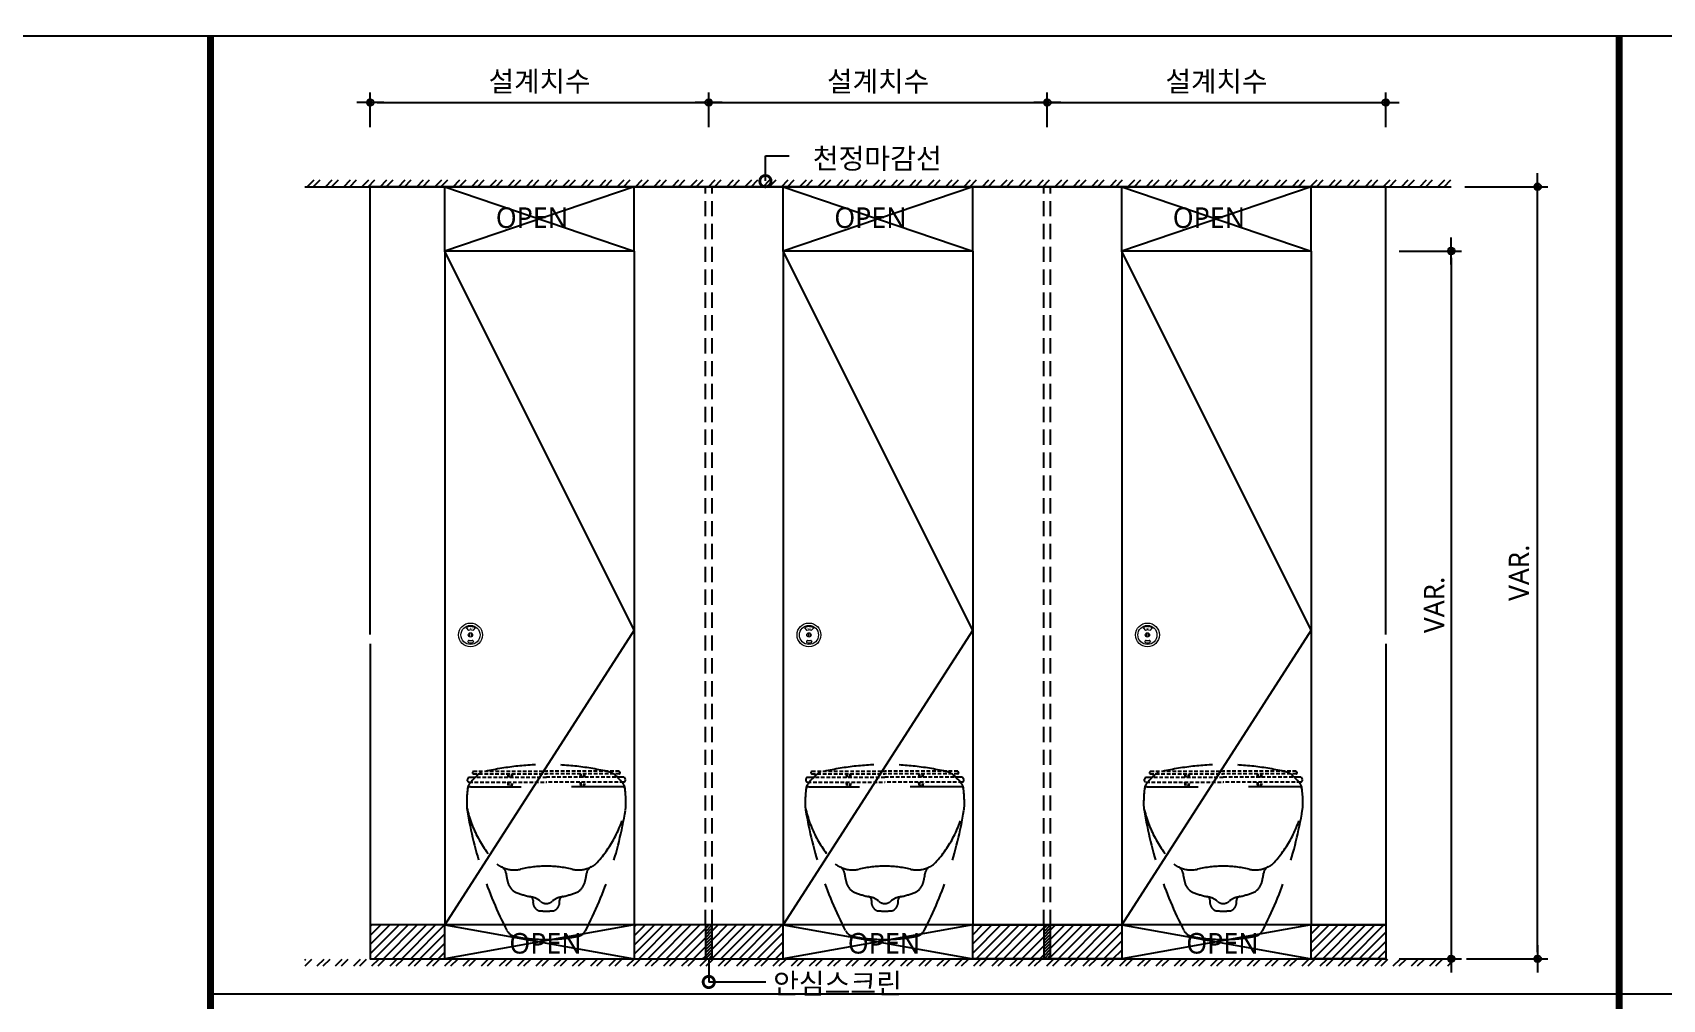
# Model space of a CAD drawing. Extents: x -256 to 8104, y -176 to 5714.
# Drawn here: x 2221 to 4629, y 4116 to 5543 of the extents above; entities that cross this region are included whole.
import ezdxf
from ezdxf.enums import TextEntityAlignment as Align

# ---------------------------------------------------------------- set-up
doc = ezdxf.new("R2010")
doc.units = 0
doc.header["$LTSCALE"] = 30
doc.linetypes.add('HIDDEN', pattern=[0.375, 0.25, -0.125])
doc.layers.get('0').update_dxf_attribs({"linetype": 'CONTINUOUS'})
doc.layers.get('DEFPOINTS').update_dxf_attribs({"linetype": 'CONTINUOUS'})
for name, color, linetype in [('DIM', 7, 'CONTINUOUS'), ('HAT', 8, 'CONTINUOUS'), ('HID', 9, 'HIDDEN'), ('문자', 3, 'CONTINUOUS'), ('부자재', 4, 'CONTINUOUS'), ('잠금쇠(회전형)', 4, 'CONTINUOUS'), ('치수', 1, 'CONTINUOUS'), ('판넬', 2, 'CONTINUOUS'), ('해치', 8, 'CONTINUOUS')]:
    doc.layers.add(name, color=color, linetype=linetype)
doc.styles.add('HDW', font='gulim.ttc')
doc.styles.add('돋움', font='malgun.ttf')
doc.dimstyles.new('10', dxfattribs={"dimscale": 10, "dimtxt": 3, "dimasz": 1, "dimexe": 1.5, "dimexo": 2, "dimgap": 1, "dimtad": 1, "dimdec": 0, "dimlunit": 6, "dimtxsty": '돋움', "dimblk": 'DIMDOT', "dimcen": -1, "dimdle": 1.5, "dimclrt": 3, "dimazin": 3, "dimtfac": 1, "dimtdec": 0, "dimtix": 1, "dimtmove": 2, "dimatfit": 3, "dimldrblk": 'DIMDOT', "dimarcsym": 0})

# ---------------------------------------------------------------- blocks, each defined once
blk = doc.blocks.new('DIMDOT')
at = {"linetype": 'Continuous'}
blk.add_line((-2, 0), (2, 0), dxfattribs=at)
for radius in [0.5, 0.25]:
    blk.add_circle((0, 0), radius, dxfattribs=at)
blk = doc.blocks.new('*D395')
at = {"layer": 'DEFPOINTS', "color": 0}
for p in [(147946.5, 10876.5), (147446.5, 10820.2), (147946.5, 10820.2)]:
    blk.add_point(p, dxfattribs=at)
at = {"layer": 'DIM', "color": 0, "lineweight": -2, "ltscale": 10}
for p, q in [((147446.5, 10840.2), (147446.5, 10891.5)), ((147946.5, 10840.2), (147946.5, 10891.5)), ((147456.5, 10876.5), (147936.5, 10876.5))]:
    blk.add_line(p, q, dxfattribs=at)
at = {"layer": 'DIM', "color": 0, "lineweight": -2, "xscale": 10, "yscale": 10, "zscale": 10, "rotation": 180}
blk.add_blockref('DIMDOT', (147446.5, 10876.5), dxfattribs=at)
at = {"layer": 'DIM', "color": 0, "lineweight": -2, "xscale": 10, "yscale": 10, "zscale": 10}
blk.add_blockref('DIMDOT', (147946.5, 10876.5), dxfattribs=at)
at = {"layer": 'DIM', "color": 3, "insert": (147696.5, 10906.1), "char_height": 30, "attachment_point": 5, "style": '돋움'}
blk.add_mtext('설계치수', dxfattribs=at)
blk = doc.blocks.new('*D396')
at = {"layer": 'DEFPOINTS', "color": 0}
for p in [(148446.5, 10876.5), (147946.5, 10820.2), (148446.5, 10820.2)]:
    blk.add_point(p, dxfattribs=at)
at = {"layer": 'DIM', "color": 0, "lineweight": -2, "ltscale": 10}
for p, q in [((147946.5, 10840.2), (147946.5, 10891.5)), ((148446.5, 10840.2), (148446.5, 10891.5)), ((147956.5, 10876.5), (148436.5, 10876.5))]:
    blk.add_line(p, q, dxfattribs=at)
at = {"layer": 'DIM', "color": 0, "lineweight": -2, "xscale": 10, "yscale": 10, "zscale": 10, "rotation": 180}
blk.add_blockref('DIMDOT', (147946.5, 10876.5), dxfattribs=at)
at = {"layer": 'DIM', "color": 0, "lineweight": -2, "xscale": 10, "yscale": 10, "zscale": 10}
blk.add_blockref('DIMDOT', (148446.5, 10876.5), dxfattribs=at)
at = {"layer": 'DIM', "color": 3, "insert": (148196.5, 10906.1), "char_height": 30, "attachment_point": 5, "style": '돋움'}
blk.add_mtext('설계치수', dxfattribs=at)
blk = doc.blocks.new('*D397')
at = {"layer": 'DEFPOINTS', "color": 0}
for p in [(148946.5, 10876.5), (148446.5, 10820.2), (148946.5, 10820.2)]:
    blk.add_point(p, dxfattribs=at)
at = {"layer": 'DIM', "color": 0, "lineweight": -2, "ltscale": 10}
for p, q in [((148446.5, 10840.2), (148446.5, 10891.5)), ((148946.5, 10840.2), (148946.5, 10891.5)), ((148456.5, 10876.5), (148936.5, 10876.5))]:
    blk.add_line(p, q, dxfattribs=at)
at = {"layer": 'DIM', "color": 0, "lineweight": -2, "xscale": 10, "yscale": 10, "zscale": 10, "rotation": 180}
blk.add_blockref('DIMDOT', (148446.5, 10876.5), dxfattribs=at)
at = {"layer": 'DIM', "color": 0, "lineweight": -2, "xscale": 10, "yscale": 10, "zscale": 10}
blk.add_blockref('DIMDOT', (148946.5, 10876.5), dxfattribs=at)
at = {"layer": 'DIM', "color": 3, "insert": (148696.5, 10906.1), "char_height": 30, "attachment_point": 5, "style": '돋움'}
blk.add_mtext('설계치수', dxfattribs=at)
blk = doc.blocks.new('*D398')
at = {"layer": 'DEFPOINTS', "color": 0}
for p in [(148946.5, 10657.2), (148946.5, 9612.3), (149043.4, 9612.3)]:
    blk.add_point(p, dxfattribs=at)
at = {"layer": 'DIM', "color": 0, "lineweight": -2, "ltscale": 10}
for p, q in [((148966.5, 10657.2), (149058.4, 10657.2)), ((149043.4, 10647.2), (149043.4, 9622.3)), ((148966.5, 9612.3), (149058.4, 9612.3))]:
    blk.add_line(p, q, dxfattribs=at)
at = {"layer": 'DIM', "color": 0, "lineweight": -2, "xscale": 10, "yscale": 10, "zscale": 10}
for p, rotation in [((149043.4, 10657.2), 90), ((149043.4, 9612.3), 270)]:
    blk.add_blockref('DIMDOT', p, dxfattribs=dict(at, rotation=rotation))
at = {"layer": 'DIM', "color": 3, "insert": (149018.2, 10134.7), "char_height": 30, "attachment_point": 5, "rotation": 90, "style": '돋움'}
blk.add_mtext('VAR.', dxfattribs=at)
blk = doc.blocks.new('A$C460A2A32')
at = {"color": 0}
for p, q in [((2.8, 20), (0.5, 16)), ((2.8, 20), (8.6, 20)), ((3.9, 10), (162.3, 10)), ((8.6, 20), (162.3, 20)), ((12.8, 32), (11.2, 30.4)), ((12.6, 27), (162.3, 27)), ((12.8, 32), (162.3, 32)), ((311.8, 32), (162.3, 32)), ((312, 27), (162.3, 27)), ((316, 20), (162.3, 20)), ((320.7, 10), (162.3, 10)), ((311.8, 32), (313.4, 30.4)), ((321.8, 20), (316, 20)), ((321.8, 20), (324.1, 16))]:
    blk.add_line(p, q, dxfattribs=at)
for centre, radius, start, end in [((3.9, 14), 4, 150.0107, 270), ((12.6, 29), 2, 135, 270), ((108.9, 28.2), 26, 182.6717, 198.4118), ((108.9, 10), 26, 180, 202.6199), ((107.4, 28.2), 23, 183.0205, 200.9186), ((107.4, 10), 23, 180, 205.7715), ((68.6, 10), 23, 334.2285, 0), ((68.6, 28.2), 23, 339.0814, 356.9795), ((67.1, 10), 26, 337.3801, 0), ((67.1, 28.2), 26, 341.5882, 357.3283), ((257.5, 28.2), 26, 182.6717, 198.4118), ((257.5, 10), 26, 180, 202.6199), ((256, 28.2), 23, 183.0205, 200.9186), ((256, 10), 23, 180, 205.7715), ((217.2, 10), 23, 334.2285, 0), ((217.2, 28.2), 23, 339.0814, 356.9795), ((215.7, 10), 26, 337.3801, 0), ((215.7, 28.2), 26, 341.5882, 357.3283), ((312, 29), 2, 270, 45), ((320.7, 14), 4, 270, 29.9893)]:
    blk.add_arc(centre, radius, start, end, dxfattribs=at)
blk = doc.blocks.new('_DOTSMALL')
at = {"color": 0, "linetype": 'ByBlock', "const_width": 0.5}
blk.add_lwpolyline([(-0.0625, 0, 1), (0.0625, 0, 1)], format="xyb", close=True, dxfattribs=at)
blk = doc.blocks.new('A$C63EC304E')
at = {"layer": '치수', "color": 1, "xscale": 2.5, "yscale": 2.5, "zscale": 2.5, "rotation": 234.3098741996962}
blk.add_blockref('_DOTSMALL', (0.31, 0.31), dxfattribs=at)
blk = doc.blocks.new('A$C2BC9653E')
at = {"layer": '치수', "xscale": 0.3333333333333333, "yscale": 0.3333333333333333, "zscale": 0.3333333333333333}
blk.add_blockref('A$C63EC304E', (0, 0), dxfattribs=at)
blk = doc.blocks.new('A$C7FC71301')
at = {"layer": '치수', "rotation": 180}
blk.add_blockref('A$C2BC9653E', (0.208, 0.208), dxfattribs=at)
blk = doc.blocks.new('A$C4A20372B')
at = {"layer": '치수'}
blk.add_blockref('A$C7FC71301', (0, 0), dxfattribs=at)
blk = doc.blocks.new('A$C566469F5')
at = {"layer": '치수'}
blk.add_blockref('A$C4A20372B', (0, 0), dxfattribs=at)
blk = doc.blocks.new('A$C7E317CD4')
at = {"layer": '해치', "xscale": 2, "yscale": 2, "zscale": 2}
blk.add_blockref('A$C566469F5', (0, 0), dxfattribs=at)
blk = doc.blocks.new('A$C601D7F27')
at = {"layer": '치수'}
blk.add_blockref('A$C7E317CD4', (0, 0), dxfattribs=at)
blk = doc.blocks.new('A$C38802C08')
at = {"layer": '치수'}
blk.add_blockref('A$C601D7F27', (0, 0), dxfattribs=at)
blk = doc.blocks.new('*D415')
at = {"layer": 'DEFPOINTS', "color": 0}
for p in [(149043.4, 10752.1), (149170.8, 10752.1), (149045.9, 9612.3)]:
    blk.add_point(p, dxfattribs=at)
at = {"layer": 'DIM', "color": 0, "lineweight": -2, "ltscale": 10}
for p, q in [((149063.4, 10752.1), (149185.8, 10752.1)), ((149170.8, 9622.3), (149170.8, 10742.1)), ((149065.9, 9612.3), (149185.8, 9612.3))]:
    blk.add_line(p, q, dxfattribs=at)
at = {"layer": 'DIM', "color": 0, "lineweight": -2, "xscale": 10, "yscale": 10, "zscale": 10}
for p, rotation in [((149170.8, 10752.1), 90), ((149170.8, 9612.3), 270)]:
    blk.add_blockref('DIMDOT', p, dxfattribs=dict(at, rotation=rotation))
at = {"layer": 'DIM', "color": 3, "insert": (149143.5, 10182.2), "char_height": 30, "attachment_point": 5, "rotation": 90, "style": '돋움'}
blk.add_mtext('VAR.', dxfattribs=at)
blk = doc.blocks.new('EDGE_15', base_point=(144726.3, 5436.3))
h = blk.add_hatch()
h.set_pattern_fill('ANSI31', color=3, scale=3, angle=180)
h.set_pattern_definition([(225, (144764.804, 5260.556), (6.735192, -6.735192), [])])
h.paths.add_polyline_path([(147556.5, 9662.3), (147446.5, 9662.3), (147446.5, 9612.3), (147556.5, 9612.3)])
h.paths.add_polyline_path([(147941.5, 9662.3), (147836.5, 9662.3), (147836.5, 9612.3), (147941.5, 9612.3)])
h.paths.add_polyline_path([(148056.5, 9662.3), (147951.5, 9662.3), (147951.5, 9612.3), (148056.5, 9612.3)])
h.paths.add_polyline_path([(148441.5, 9662.3), (148336.5, 9662.3), (148336.5, 9612.3), (148441.5, 9612.3)])
h.paths.add_polyline_path([(148556.5, 9662.3), (148451.5, 9662.3), (148451.5, 9612.3), (148556.5, 9612.3)])
h.paths.add_polyline_path([(148946.5, 9662.3), (148836.5, 9662.3), (148836.5, 9612.3), (148946.5, 9612.3)])
h = blk.add_hatch()
h.set_pattern_fill('ANSI31', color=2, style=0)
h.set_pattern_definition([(45, (144764.8044, 5260.5557), (-2.245064, 2.245064), [])])
h.paths.add_polyline_path([(147951.5, 9662.3), (147941.5, 9662.3), (147941.5, 9612.3), (147951.5, 9612.3)])
h = blk.add_hatch()
h.set_pattern_fill('ANSI31', color=2, style=0)
h.set_pattern_definition([(45, (145264.8044, 5260.5557), (-2.245064, 2.245064), [])])
h.paths.add_polyline_path([(148451.5, 9662.3), (148441.5, 9662.3), (148441.5, 9612.3), (148451.5, 9612.3)])
at = {"layer": 'HAT'}
h = blk.add_hatch(dxfattribs=at)
h.set_pattern_fill('ANSI32', color=256, scale=2, style=0)
h.set_pattern_definition([(45, (136110.435, 5119.08), (-13.470384, 13.470384), []), (45, (136119.415, 5119.08), (-13.470384, 13.470384), [])])
h.paths.add_polyline_path([(147349.8, 10762.1), (149043.4, 10762.1), (149043.4, 10752.1), (147349.8, 10752.1)])
h = blk.add_hatch(dxfattribs=at)
h.set_pattern_fill('ANSI32', color=256, scale=2, style=0)
h.set_pattern_definition([(45, (136110.435, 5301.06), (-13.470384, 13.470384), []), (45, (136119.415, 5301.06), (-13.470384, 13.470384), [])])
h.paths.add_polyline_path([(147349.8, 9601.8), (149043.4, 9601.8), (149043.4, 9611.8), (147349.8, 9611.8)])
at = {"color": 2}
for p, q in [((147349.8, 10752.1), (149043.4, 10752.1)), ((147836.5, 9662.3), (147836.5, 9612.3)), ((147941.5, 9662.3), (147941.5, 9612.3)), ((148441.5, 9662.3), (148441.5, 9612.3)), ((148556.5, 9662.3), (148556.5, 9612.3))]:
    blk.add_line(p, q, dxfattribs=at)
for p, q in [((147446.5, 10090.9), (147446.5, 10752.1)), ((148946.5, 10090.9), (148946.5, 10752.1)), ((147446.5, 10077.2), (147446.5, 9612.3)), ((148946.5, 10077.2), (148946.5, 9612.3)), ((147446.5, 9612.3), (148946.5, 9612.3))]:
    blk.add_line(p, q)
at = {"color": 8}
blk.add_line((147210.4, 9560.5), (150558.3, 9560.5), dxfattribs=at)
at = {"color": 8, "const_width": 10}
for points in [[(147210.4, 8205.6), (147210.4, 10974.7)], [(149291.4, 8205.6), (149291.4, 10974.7)]]:
    blk.add_lwpolyline(points, dxfattribs=at)
at = {"color": 2}
for points in [[(144725.6, 10974.7), (151977.9, 10974.7), (151977.9, 5436.4), (144725.6, 5436.4)], [(144725.6, 10974.7), (151977.9, 10974.7), (151977.9, 5436.4), (144725.6, 5436.4)], [(144725.6, 10974.7), (152707.5, 10974.7), (152707.5, 5436.4), (144725.6, 5436.4)], [(147556.5, 9662.3), (147446.5, 9662.3), (147446.5, 9612.3), (147556.5, 9612.3)], [(148056.5, 9662.3), (147836.5, 9662.3), (147836.5, 9612.3), (148056.5, 9612.3)], [(147951.5, 9662.3), (147941.5, 9662.3), (147941.5, 9612.3), (147951.5, 9612.3)], [(148336.5, 9662.3), (148556.5, 9662.3), (148556.5, 9612.3), (148336.5, 9612.3)], [(148451.5, 9662.3), (148441.5, 9662.3), (148441.5, 9612.3), (148451.5, 9612.3)], [(148836.5, 9662.3), (148946.5, 9662.3), (148946.5, 9612.3), (148836.5, 9612.3)]]:
    blk.add_lwpolyline(points, close=True, dxfattribs=at)
at = {"layer": 'HID', "ltscale": 3}
for p, q in [((147941.5, 9662.3), (147941.5, 10752.1)), ((147951.5, 9662.3), (147951.5, 10752.1)), ((148441.5, 9662.3), (148441.5, 10752.1)), ((148451.5, 9662.3), (148451.5, 10752.1))]:
    blk.add_line(p, q, dxfattribs=at)
at = {"layer": 'HID', "ltscale": 10}
for p, q in [((147594.3, 9866.3), (147706.5, 9866.3)), ((147818.8, 9866.3), (147706.5, 9866.3)), ((148094.3, 9866.3), (148206.5, 9866.3)), ((148318.8, 9866.3), (148206.5, 9866.3)), ((148594.3, 9866.3), (148706.5, 9866.3)), ((148818.8, 9866.3), (148706.5, 9866.3))]:
    blk.add_line(p, q, dxfattribs=at)
for centre, radius, start, end in [((147706.5, 9495.9), 403.1, 76.2923, 103.7077), ((148206.5, 9495.9), 403.1, 76.2923, 103.7077), ((148706.5, 9495.9), 403.1, 76.2923, 103.7077), ((147664.2, 9815.6), 90, 128.0065, 143.1013), ((147612.4, 9881.8), 6, 103.9579, 128.0065), ((147800.6, 9881.8), 6, 51.9935, 76.0421), ((147748.9, 9815.6), 90, 36.8987, 51.9935), ((148164.2, 9815.6), 90, 128.0065, 143.1013), ((148112.4, 9881.8), 6, 103.9579, 128.0065), ((148300.6, 9881.8), 6, 51.9935, 76.0421), ((148248.9, 9815.6), 90, 36.8987, 51.9935), ((148664.2, 9815.6), 90, 128.0065, 143.1013), ((148612.4, 9881.8), 6, 103.9579, 128.0065), ((148800.6, 9881.8), 6, 51.9935, 76.0421), ((148748.9, 9815.6), 90, 36.8987, 51.9935), ((147768.9, 9841.9), 180, 172.4918, 181.055), ((147594.3, 9862.1), 4.2, 90, 173.3826), ((147599.4, 9864.2), 9, 143.1013, 172.4918), ((147818.8, 9862.1), 4.2, 6.6174, 90), ((147813.7, 9864.2), 9, 7.5082, 36.8987), ((147644.1, 9841.9), 180, 358.945, 7.5082), ((148268.9, 9841.9), 180, 172.4918, 181.055), ((148094.3, 9862.1), 4.2, 90, 173.3826), ((148099.4, 9864.2), 9, 143.1013, 172.4918), ((148318.8, 9862.1), 4.2, 6.6174, 90), ((148313.7, 9864.2), 9, 7.5082, 36.8987), ((148144.1, 9841.9), 180, 358.945, 7.5082), ((148768.9, 9841.9), 180, 172.4918, 181.055), ((148594.3, 9862.1), 4.2, 90, 173.3826), ((148599.4, 9864.2), 9, 143.1013, 172.4918), ((148818.8, 9862.1), 4.2, 6.6174, 90), ((148813.7, 9864.2), 9, 7.5082, 36.8987), ((148644.1, 9841.9), 180, 358.945, 7.5082), ((147630.9, 9839.3), 42, 181.055, 190.5892), ((147761.8, 9874.3), 177, 192.809, 223.5419), ((148183.9, 9929.5), 602.3, 189.3568, 207.2383), ((147229.1, 9929.5), 602.3, 332.7617, 350.6432), ((147651.2, 9874.3), 177, 316.4581, 347.191), ((147782.1, 9839.3), 42, 349.4108, 358.945), ((148130.9, 9839.3), 42, 181.055, 190.5892), ((148261.8, 9874.3), 177, 192.809, 223.5419), ((148683.9, 9929.5), 602.3, 189.3568, 207.2383), ((147729.1, 9929.5), 602.3, 332.7617, 350.6432), ((148151.2, 9874.3), 177, 316.4581, 347.191), ((148282.1, 9839.3), 42, 349.4108, 358.945), ((148630.9, 9839.3), 42, 181.055, 190.5892), ((148761.8, 9874.3), 177, 192.809, 223.5419), ((149183.9, 9929.5), 602.3, 189.3568, 207.2383), ((148229.1, 9929.5), 602.3, 332.7617, 350.6432), ((148651.2, 9874.3), 177, 316.4581, 347.191), ((148782.1, 9839.3), 42, 349.4108, 358.945), ((147659.1, 9785.6), 42, 232.3598, 243.5689), ((147753.9, 9785.6), 42, 296.4311, 307.6402), ((148159.1, 9785.6), 42, 232.3598, 243.5689), ((148253.9, 9785.6), 42, 296.4311, 307.6402), ((148659.1, 9785.6), 42, 232.3598, 243.5689), ((148753.9, 9785.6), 42, 296.4311, 307.6402), ((147635.1, 9737.3), 12, 6.9609, 63.5689), ((147659.1, 9785.6), 42, 248.0565, 282.8609), ((147737.4, 9749.7), 91.1, 186.9609, 196.5836), ((147706.5, 9578), 171, 90, 102.8609), ((147706.5, 9578), 171, 77.1391, 90), ((147753.9, 9785.6), 42, 257.1391, 291.9435), ((147675.7, 9749.7), 91.1, 343.4164, 353.0391), ((147778, 9737.3), 12, 116.4311, 173.0391), ((148135.1, 9737.3), 12, 6.9609, 63.5689), ((148159.1, 9785.6), 42, 248.0565, 282.8609), ((148237.4, 9749.7), 91.1, 186.9609, 196.5836), ((148206.5, 9578), 171, 90, 102.8609), ((148206.5, 9578), 171, 77.1391, 90), ((148253.9, 9785.6), 42, 257.1391, 291.9435), ((148175.7, 9749.7), 91.1, 343.4164, 353.0391), ((148278, 9737.3), 12, 116.4311, 173.0391), ((148635.1, 9737.3), 12, 6.9609, 63.5689), ((148659.1, 9785.6), 42, 248.0565, 282.8609), ((148737.4, 9749.7), 91.1, 186.9609, 196.5836), ((148706.5, 9578), 171, 90, 102.8609), ((148706.5, 9578), 171, 77.1391, 90), ((148753.9, 9785.6), 42, 257.1391, 291.9435), ((148675.7, 9749.7), 91.1, 343.4164, 353.0391), ((148778, 9737.3), 12, 116.4311, 173.0391), ((147670.2, 9729.7), 21, 196.5836, 247.6201), ((147706.5, 9817.9), 116.3, 247.6201, 258.9228), ((147681, 9698.3), 6, 0, 77.9673), ((147678.4, 9674.3), 30, 49.4621, 78.9228), ((147734.6, 9674.3), 30, 101.0772, 130.5379), ((147732, 9698.3), 6, 102.0327, 180), ((147706.5, 9817.9), 116.3, 281.0772, 292.3799), ((147742.8, 9729.7), 21, 292.3799, 343.4164), ((148170.2, 9729.7), 21, 196.5836, 247.6201), ((148206.5, 9817.9), 116.3, 247.6201, 258.9228), ((148181, 9698.3), 6, 0, 77.9673), ((148178.4, 9674.3), 30, 49.4621, 78.9228), ((148234.6, 9674.3), 30, 101.0772, 130.5379), ((148232, 9698.3), 6, 102.0327, 180), ((148206.5, 9817.9), 116.3, 281.0772, 292.3799), ((148242.8, 9729.7), 21, 292.3799, 343.4164), ((148670.2, 9729.7), 21, 196.5836, 247.6201), ((148706.5, 9817.9), 116.3, 247.6201, 258.9228), ((148681, 9698.3), 6, 0, 77.9673), ((148678.4, 9674.3), 30, 49.4621, 78.9228), ((148734.6, 9674.3), 30, 101.0772, 130.5379), ((148732, 9698.3), 6, 102.0327, 180), ((148706.5, 9817.9), 116.3, 281.0772, 292.3799), ((148742.8, 9729.7), 21, 292.3799, 343.4164), ((147700.4, 9695.9), 13.6, 169.8446, 248.5821), ((147706.5, 9853.8), 171, 266.2838, 270), ((147706.5, 9707.2), 13.3, 229.4621, 270), ((147706.5, 9707.2), 13.3, 270, 310.5379), ((147706.5, 9853.8), 171, 270, 273.7162), ((147712.6, 9695.9), 13.6, 291.4179, 10.1554), ((148200.4, 9695.9), 13.6, 169.8446, 248.5821), ((148206.5, 9853.8), 171, 266.2838, 270), ((148206.5, 9707.2), 13.3, 229.4621, 270), ((148206.5, 9707.2), 13.3, 270, 310.5379), ((148206.5, 9853.8), 171, 270, 273.7162), ((148212.6, 9695.9), 13.6, 291.4179, 10.1554), ((148700.4, 9695.9), 13.6, 169.8446, 248.5821), ((148706.5, 9853.8), 171, 266.2838, 270), ((148706.5, 9707.2), 13.3, 229.4621, 270), ((148706.5, 9707.2), 13.3, 270, 310.5379), ((148706.5, 9853.8), 171, 270, 273.7162), ((148712.6, 9695.9), 13.6, 291.4179, 10.1554), ((147663.9, 9663), 18, 210.6249, 258.7833), ((147706.5, 9877.8), 237, 258.7833, 270), ((147706.5, 9877.8), 237, 270, 281.2167), ((147749.1, 9663), 18, 281.2167, 329.3751), ((148163.9, 9663), 18, 210.6249, 258.7833), ((148206.5, 9877.8), 237, 258.7833, 270), ((148206.5, 9877.8), 237, 270, 281.2167), ((148249.1, 9663), 18, 281.2167, 329.3751), ((148663.9, 9663), 18, 210.6249, 258.7833), ((148706.5, 9877.8), 237, 258.7833, 270), ((148706.5, 9877.8), 237, 270, 281.2167), ((148749.1, 9663), 18, 281.2167, 329.3751)]:
    blk.add_arc(centre, radius, start, end, dxfattribs=at)
at = {"layer": '부자재', "color": 3}
blk.add_line((148946.5, 10752.1), (147446.5, 10752.1), dxfattribs=at)
blk.add_line((148946.5, 10752.1), (147446.5, 10752.1), dxfattribs=at)
at = {"layer": '잠금쇠(회전형)', "linetype": 'Continuous', "lineweight": 15}
for p, q in [((147588, 10101), (147591.6, 10097)), ((147593.1, 10093.3), (147593.1, 10087.5)), ((147595.8, 10093.2), (147595.8, 10087.5)), ((147601.6, 10101), (147598, 10097)), ((148088, 10101), (148091.6, 10097)), ((148093.1, 10093.3), (148093.1, 10087.5)), ((148095.8, 10093.2), (148095.8, 10087.5)), ((148101.6, 10101), (148098, 10097)), ((148588, 10101), (148591.6, 10097)), ((148593.1, 10093.3), (148593.1, 10087.5)), ((148595.8, 10093.2), (148595.8, 10087.5)), ((148601.6, 10101), (148598, 10097)), ((147591.2, 10081.8), (147590.8, 10080.7)), ((147598.4, 10081.8), (147598.8, 10080.7)), ((148091.2, 10081.8), (148090.8, 10080.7)), ((148098.4, 10081.8), (148098.8, 10080.7)), ((148591.2, 10081.8), (148590.8, 10080.7)), ((148598.4, 10081.8), (148598.8, 10080.7))]:
    blk.add_line(p, q, dxfattribs=at)
for centre, radius in [((147594.5, 10090.4), 17.6), ((147594.5, 10090.4), 14.1), ((147594.5, 10090.4), 3.21), ((148094.5, 10090.4), 17.6), ((148094.5, 10090.4), 14.1), ((148094.5, 10090.4), 3.21), ((148594.5, 10090.4), 17.6), ((148594.5, 10090.4), 14.1), ((148594.5, 10090.4), 3.21)]:
    blk.add_circle(centre, radius, dxfattribs=at)
for centre, radius, start, end in [((147594.8, 10088.7), 14.1, 61.0478, 118.9522), ((147594.8, 10091), 6.81, 61.8696, 118.1304), ((148094.8, 10088.7), 14.1, 61.0478, 118.9522), ((148094.8, 10091), 6.81, 61.8696, 118.1304), ((148594.8, 10088.7), 14.1, 61.0478, 118.9522), ((148594.8, 10091), 6.81, 61.8696, 118.1304), ((147591.7, 10080.3), 0.98, 160.8571, 255.4685), ((147592.1, 10081.5), 0.98, 72.2332, 160.8571), ((147594.8, 10092.1), 13.2, 255.4685, 284.5315), ((147594.8, 10089.8), 7.75, 252.2332, 287.7668), ((147597.4, 10081.5), 0.98, 19.1429, 107.7668), ((147597.8, 10080.3), 0.98, 284.5315, 19.1429), ((148091.7, 10080.3), 0.98, 160.8571, 255.4685), ((148092.1, 10081.5), 0.98, 72.2332, 160.8571), ((148094.8, 10092.1), 13.2, 255.4685, 284.5315), ((148094.8, 10089.8), 7.75, 252.2332, 287.7668), ((148097.4, 10081.5), 0.98, 19.1429, 107.7668), ((148097.8, 10080.3), 0.98, 284.5315, 19.1429), ((148591.7, 10080.3), 0.98, 160.8571, 255.4685), ((148592.1, 10081.5), 0.98, 72.2332, 160.8571), ((148594.8, 10092.1), 13.2, 255.4685, 284.5315), ((148594.8, 10089.8), 7.75, 252.2332, 287.7668), ((148597.4, 10081.5), 0.98, 19.1429, 107.7668), ((148597.8, 10080.3), 0.98, 284.5315, 19.1429)]:
    blk.add_arc(centre, radius, start, end, dxfattribs=at)
at = {"layer": '치수'}
for p, q in [((148030.2, 10760.7), (148030.2, 10797.8)), ((148030.2, 10797.8), (148065.3, 10797.8)), ((147556.5, 10752.1), (147836.5, 10657.2)), ((147836.5, 10752.1), (147556.5, 10657.2)), ((148056.5, 10752.1), (148336.5, 10657.2)), ((148336.5, 10752.1), (148056.5, 10657.2)), ((148556.5, 10752.1), (148836.5, 10657.2)), ((148836.5, 10752.1), (148556.5, 10657.2)), ((147836.5, 10097.6), (147556.5, 10657.2)), ((148336.5, 10097.6), (148056.5, 10657.2)), ((148836.5, 10097.6), (148556.5, 10657.2)), ((147836.5, 10097.6), (147556.5, 9662.3)), ((148336.5, 10097.6), (148056.5, 9662.3)), ((148836.5, 10097.6), (148556.5, 9662.3)), ((147556.5, 9662.3), (147836.5, 9612.3)), ((147836.5, 9662.3), (147556.5, 9612.3)), ((148056.5, 9662.3), (148336.5, 9612.3)), ((148336.5, 9662.3), (148056.5, 9612.3)), ((148556.5, 9662.3), (148836.5, 9612.3)), ((148836.5, 9662.3), (148556.5, 9612.3)), ((147946.5, 9612.3), (147946.5, 9578)), ((148030.6, 9578), (147946.5, 9578))]:
    blk.add_line(p, q, dxfattribs=at)
at = {"layer": '판넬', "color": 3}
for p, q in [((147556.5, 10657.2), (147556.5, 10752.1)), ((147556.5, 10657.2), (147556.5, 10741.1)), ((147836.5, 10657.2), (147836.5, 10752.1)), ((148056.5, 10657.2), (148056.5, 10752.1)), ((148336.5, 10657.2), (148336.5, 10752.1)), ((148556.5, 10657.2), (148556.5, 10752.1)), ((148836.5, 10657.2), (148836.5, 10752.1)), ((147556.5, 9662.3), (147446.5, 9662.3)), ((148056.5, 9662.3), (147836.5, 9662.3)), ((148056.5, 9662.3), (147956.5, 9662.3)), ((148556.5, 9662.3), (148336.5, 9662.3)), ((148946.5, 9662.3), (148836.5, 9662.3))]:
    blk.add_line(p, q, dxfattribs=at)
at = {"layer": '판넬'}
for p, q in [((147836.5, 10657.2), (147556.5, 10657.2)), ((147556.5, 10657.2), (147556.5, 9662.3)), ((147836.5, 10657.2), (147836.5, 9705.4)), ((148336.5, 10657.2), (148056.5, 10657.2)), ((148056.5, 10657.2), (148056.5, 9662.3)), ((148336.5, 10657.2), (148336.5, 9705.4)), ((148836.5, 10657.2), (148556.5, 10657.2)), ((148556.5, 10657.2), (148556.5, 9662.3)), ((148836.5, 10657.2), (148836.5, 9705.4)), ((147836.5, 9705.4), (147836.5, 9662.3)), ((148336.5, 9705.4), (148336.5, 9662.3)), ((148836.5, 9705.4), (148836.5, 9662.3)), ((147836.5, 9662.3), (147556.5, 9662.3)), ((148336.5, 9662.3), (148056.5, 9662.3)), ((148836.5, 9662.3), (148556.5, 9662.3))]:
    blk.add_line(p, q, dxfattribs=at)
at = {"layer": '판넬', "color": 4}
blk.add_line((148556.5, 9662.3), (148456.5, 9662.3), dxfattribs=at)
at = {"layer": 'HID', "ltscale": 10, "xscale": 0.7200000000011642, "yscale": 0.7200000000011642, "zscale": 0.7200000000011642}
for p in [(147589.7, 9866.1), (148089.7, 9866.1), (148589.7, 9866.1)]:
    blk.add_blockref('A$C460A2A32', p, dxfattribs=at)
at = {"layer": '해치', "xscale": -20, "yscale": 20, "zscale": 20, "rotation": 180}
blk.add_blockref('A$C38802C08', (148026, 10764.6), dxfattribs=at)
at = {"layer": '해치', "xscale": -20, "yscale": 20, "zscale": 20}
blk.add_blockref('A$C38802C08', (147950.7, 9573.9), dxfattribs=at)
at = {"layer": '문자', "style": '돋움'}
for s, p in [('천정마감선', (148195.4, 10794.3)), ('OPEN', (147685.3, 10706.5)), ('OPEN', (148185.3, 10706.5)), ('OPEN', (148685.3, 10706.5)), ('OPEN', (147705.3, 9635.2)), ('OPEN', (148205.3, 9635.2)), ('OPEN', (148705.3, 9635.2)), ('안심스크린', (148136.7, 9576.3))]:
    blk.add_text(s, height=30.34, dxfattribs=at).set_placement(p, align=Align.MIDDLE)
at = {"layer": '잠금쇠(회전형)', "linetype": 'Continuous', "lineweight": 15, "style": 'HDW', "width": 0.659278}
for p, p2 in [((147591.6, 10098.9), (147597.8, 10098.9)), ((148091.6, 10098.9), (148097.8, 10098.9)), ((148591.6, 10098.9), (148597.8, 10098.9))]:
    blk.add_text('사용중', height=2.3, dxfattribs=at).set_placement(p, p2, align=Align.FIT)
at = {"layer": 'DIM', "ltscale": 10}
for base, p1, p2, picture, middle in [((147946.5, 10876.5), (147446.5, 10820.2), (147946.5, 10820.2), '*D395', (147696.5, 10906.1)), ((148446.5, 10876.5), (147946.5, 10820.2), (148446.5, 10820.2), '*D396', (148196.5, 10906.1)), ((148946.5, 10876.5), (148446.5, 10820.2), (148946.5, 10820.2), '*D397', (148696.5, 10906.1))]:
    dim = blk.add_linear_dim(base=base, p1=p1, p2=p2, text='설계치수', dimstyle='10', override={"dimtxsty": '돋움'}, dxfattribs=at)
    dim.commit()
    dim.dimension.update_dxf_attribs({"geometry": picture, "text_midpoint": middle})
dim = blk.add_linear_dim(base=(149170.8, 10752.1), p1=(149045.9, 9612.3), p2=(149043.4, 10752.1), angle=90, text='VAR.', dimstyle='10', dxfattribs=at)
dim.commit()
dim.dimension.update_dxf_attribs({"geometry": '*D415', "text_midpoint": (149143.5, 10182.2), "dimtype": 160})
dim = blk.add_linear_dim(base=(149043.4, 9612.3), p1=(148946.5, 10657.2), p2=(148946.5, 9612.3), angle=90, text='VAR.', dimstyle='10', override={"dimtxt": 3, "dimtxsty": '돋움'}, dxfattribs=at)
dim.commit()
dim.dimension.update_dxf_attribs({"geometry": '*D398', "text_midpoint": (149018.2, 10134.7)})

msp = doc.modelspace()

# ---------------------------------------------------------------- block references
msp.add_blockref('EDGE_15', (0, 0))

doc.saveas('drawing.dxf')
